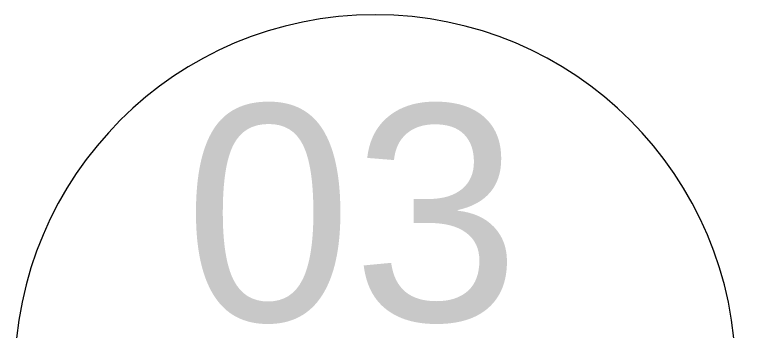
# Model space of a CAD drawing. Extents: x -2050 to 29725, y -1777 to 6820.
# Drawn here: x 9139.7 to 9190.6, y 2713.7 to 2735.7 of the extents above; entities that cross this region are included whole.
import ezdxf
from ezdxf.enums import TextEntityAlignment as Align

# ---------------------------------------------------------------- set-up
doc = ezdxf.new("R2010")
doc.units = 0
doc.header["$LTSCALE"] = 25
doc.header["$MEASUREMENT"] = 0
doc.layers.get('0').update_dxf_attribs({"color": 9, "lineweight": 9})
doc.layers.add('21', color=9, linetype='Continuous', lineweight=9)
doc.styles.add('Arial', font='arial.ttf', dxfattribs={"height": 2.5})

# ---------------------------------------------------------------- blocks, each defined once
blk = doc.blocks.new('0_detailbox1')
blk.add_lwpolyline([(10.411, -2.5), (7.911, 0), (-5, 0)])
blk.add_circle((0, 0), 5)
at = {"style": 'Arial'}
blk.add_attdef('DETAYADI', text='', height=3, dxfattribs=at).set_placement((0, 0), align=Align.BOTTOM_CENTER)
blk.add_attdef('PAFTAADI', text='', height=2, dxfattribs=at).set_placement((0, -0.5), align=Align.TOP_CENTER)

msp = doc.modelspace()

# ---------------------------------------------------------------- block references
at = {"layer": '21'}
ref = msp.add_blockref('0_detailbox1', (9164.665, 2710.654), dxfattribs=dict(at, xscale=-5, yscale=5, zscale=5, rotation=180))
ref.add_attrib('DETAYADI', '03', dxfattribs={"layer": '0', "height": 15, "style": 'Arial'}).set_placement((9163.069, 2709.896), align=Align.BOTTOM_CENTER)
ref.add_attrib('PAFTAADI', 'KRT-M-D-400', dxfattribs={"layer": '0', "height": 10, "style": 'Arial', "width": 0.45}).set_placement((9164.686, 2707.267), align=Align.TOP_CENTER)

doc.saveas('drawing.dxf')
